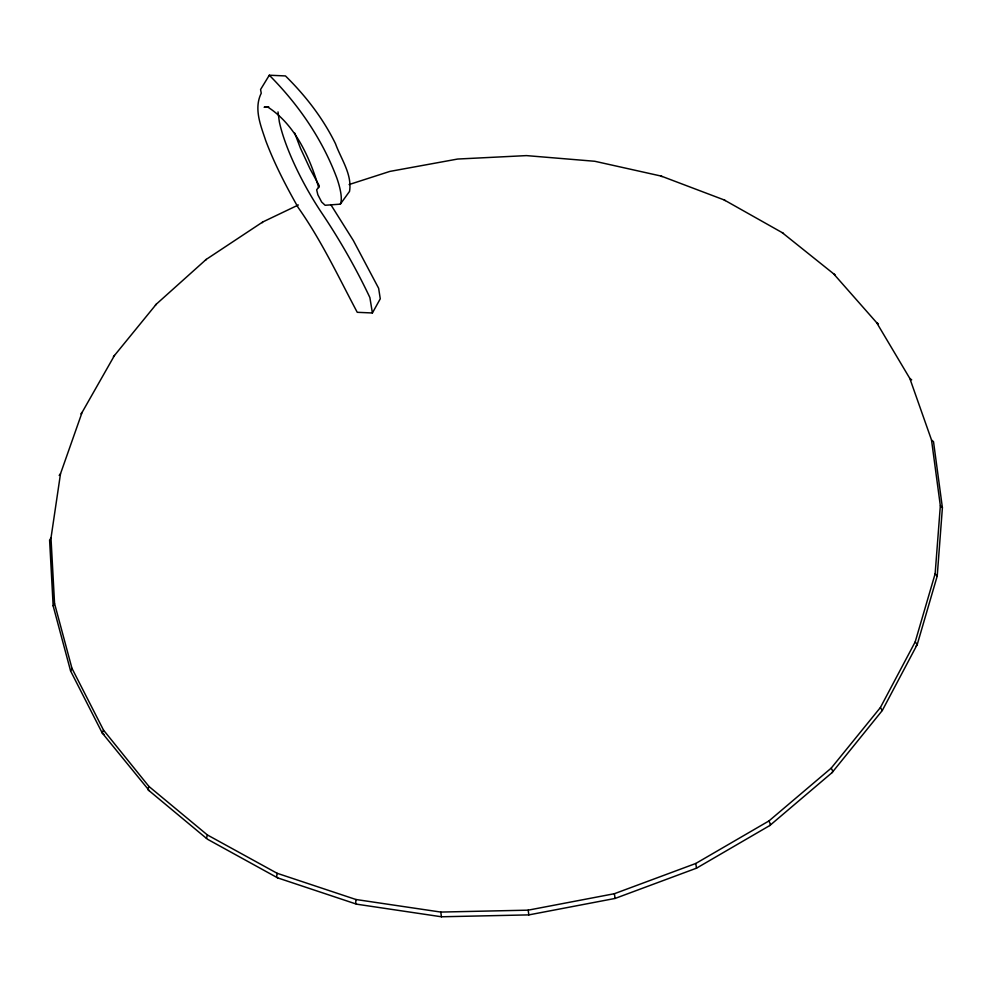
<?xml version="1.0" encoding="UTF-8"?>
<svg xmlns="http://www.w3.org/2000/svg" width="992" height="992" viewBox="0 0 992 992"><rect width="100%" height="100%" fill="white"/><g stroke="black" fill="none" stroke-linecap="round" stroke-linejoin="round"><path stroke-width="1.49" d="M298.344 204.972L262.706 222.01L206.224 259.408L156.339 304.147L114.489 355.458L82.1 412.387L60.512 473.73L50.989 538.036L54.56 603.57L71.957 668.335L103.503 730.1L148.936 786.445L207.365 834.942L277.152 873.295L355.954 899.508L355.694 903.34L356.587 904.171L441.452 916.782L528.872 914.884L615.114 898.43L696.533 868.161L769.767 825.542L832.015 772.669L882.31 710.483L917.24 644.49L937.217 576.054L942.4 507.706L933.509 441.663L931.525 440.014L909.825 378.46L876.63 322.636L833.528 273.718L782.167 232.612L724.172 199.938L661.193 176.08L594.778 161.274L526.454 155.608L457.659 159.042L389.844 171.418L349.11 184.549M355.954 899.508L440.783 912.07L528.153 910.16L614.37 893.718L695.752 863.486L768.961 820.93L831.197 768.143L880.375 707.569L915.194 641.898L935.134 573.798L940.342 505.759L931.525 440.014M615.114 898.43L614.37 893.718M277.152 873.295L276.557 876.978L277.735 877.908L356.587 904.171M277.735 877.908L207.911 839.468L206.485 838.401L207.365 834.942M148.936 786.445L147.833 789.644L206.485 838.401M103.503 730.1L102.238 733.001L149.445 790.86M696.533 868.161L695.752 863.486M103.986 734.415L102.238 733.001L70.593 670.952L71.957 668.335M319.337 186.335L316.659 189.807L317.849 194.754L321.644 202.021L325.128 205.27L340.318 204.154L349.531 191.406C352.346 174.406 341.012 159.005 335.507 143.753C322.983 118.222 305.61 95.778 285.46 75.938L269.303 75.218L260.574 89.516L261.243 93.236C253.53 108.785 260.822 125.724 265.819 140.889C274.573 164.077 286.018 186.074 298.22 207.601C321.408 240.448 338.532 277.066 357.244 312.306L372.397 312.976L380.271 298.803L378.634 288.288L353.35 240.523L330.758 204.575M70.593 670.952L53.159 605.876L54.56 603.57M769.767 825.542L770.474 824.414L768.961 820.93M50.989 538.036L49.6 540.045L53.159 605.876M916.025 646.226L917.24 644.49L915.194 641.898M832.015 772.669L832.958 771.342L831.197 768.143M262.186 222.729L262.706 222.01M59.185 475.453L60.512 473.73M80.873 413.85L82.1 412.387M205.493 260.276L206.224 259.408M113.41 356.698L114.489 355.458M155.422 305.189L156.339 304.147M268.72 106.801L264.12 107.26L267.766 107.062C294.86 124.322 309.975 157.517 318.668 187.587M782.167 232.612L783.469 233.405M724.172 199.938L725.264 200.595M833.528 273.718L835.053 274.672M661.193 176.08L662.048 176.65M876.63 322.636L878.342 323.789M909.825 378.46L911.685 379.849M940.342 505.759L942.4 507.706M935.134 573.798L937.217 576.054M269.303 75.218C298.542 104.582 322.363 139.227 336.933 178.3A60.45 15.339 60.7 0 1 340.318 204.154M441.452 916.782L440.783 912.07M880.375 707.569L882.31 710.483M319.064 185.43L309.988 168.727L300.464 148.23L294.698 133.027M528.872 914.884L528.153 910.16M372.397 312.976L369.88 297.563A155.918 36.022 59.8 0 0 322.065 213.454A95.058 24.403 60.5 0 1 279.347 121.88L278.008 111.898"/></g></svg>
